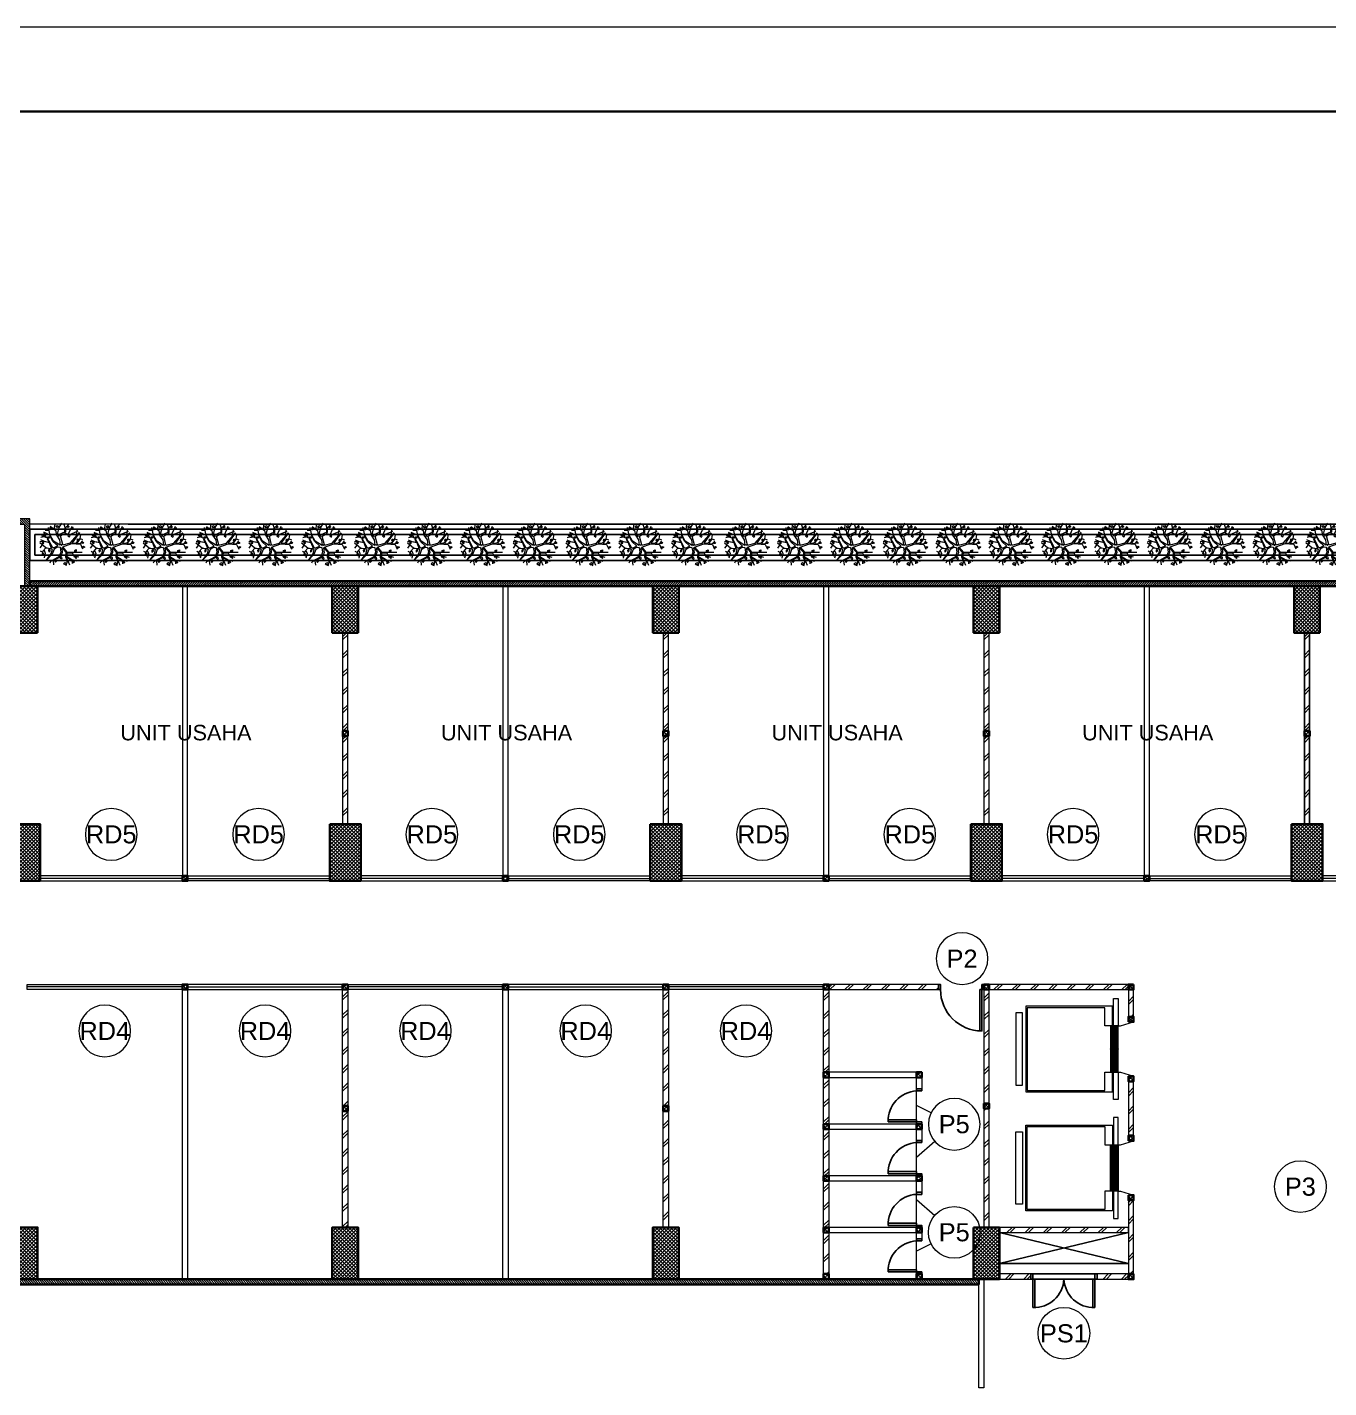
# Model space of a CAD drawing. Header units: millimetres. Extents: x -108 to 351, y -17 to 192.
# Drawn here: x 133.62 to 158.79, y 41 to 67.31 of the extents above; entities that cross this region are included whole.
import ezdxf
from ezdxf.enums import TextEntityAlignment as Align

# ---------------------------------------------------------------- set-up
doc = ezdxf.new("R2010")
doc.units = ezdxf.units.MM
for name, color, linetype, lineweight in [('ars', 11, 'Continuous', 0), ('ars @ 1', 11, 'Continuous', 0), ('KOL', 1, 'Continuous', 30), ('KOLOM', 4, 'Continuous', 9), ('KOP', 7, 'Continuous', 20), ('KOP GARIS', 1, 'Continuous', 30), ('lan', 7, 'Continuous', 15), ('LIFT', 15, 'Continuous', 15), ('NOT', 7, 'Continuous', 20), ('POHON', 62, 'Continuous', 5), ('tem', 5, 'Continuous', 20)]:
    doc.layers.add(name, color=color, linetype=linetype, lineweight=lineweight)
doc.layers.add('Kusen', color=30, linetype='Continuous')
doc.styles.add('ATTR', font='romans.shx', dxfattribs={"width": 0.8, "height": 0.56})
doc.styles.add('S', font='simplex', dxfattribs={"width": 0.75})
doc.styles.get("Standard").update_dxf_attribs({"font": 'arial.ttf'})
pattern_1 = [(45, (0, -5), (-0.03535534, 0.03535534), []), (135, (0, -5), (-0.03535534, -0.03535534), [])]
pattern_2 = [(45, (1589.31912, -394.5002), (-0.176776695, 0.176776695), []), (45, (1589.38162, -394.5002), (-0.176776695, 0.176776695), [])]
pattern_3 = [(225, (0.53441, 57.94927), (0.1767767, -0.1767767), []), (225, (0.47191, 57.94927), (0.1767767, -0.1767767), [])]
pattern_4 = [(45, (0, 0), (-0.1767767, 0.1767767), []), (45, (0.0625, 0), (-0.1767767, 0.1767767), [])]

# ---------------------------------------------------------------- blocks, each defined once
blk = doc.blocks.new('k1')
at = {"layer": 'ars'}
h = blk.add_hatch(dxfattribs=at)
h.set_pattern_fill('_USER', color=256, scale=0.05, angle=45, double=1, pattern_type=0)
h.set_pattern_definition(pattern_1)
h.paths.add_polyline_path([(-0.3, -0.55), (0.3, -0.55), (0.3, 0.55), (-0.3, 0.55)])
at = {"layer": 'KOL'}
blk.add_lwpolyline([(-0.3, -0.55), (0.3, -0.55), (0.3, 0.55), (-0.3, 0.55)], close=True, dxfattribs=at)
blk = doc.blocks.new('k2')
at = {"layer": 'ars'}
h = blk.add_hatch(dxfattribs=at)
h.set_pattern_fill('_USER', color=256, scale=0.05, angle=45, double=1, pattern_type=0)
h.set_pattern_definition(pattern_1)
h.paths.add_polyline_path([(-0.25, -0.5), (0.25, -0.5), (0.25, 0.5), (-0.25, 0.5)])
at = {"layer": 'KOL'}
blk.add_lwpolyline([(-0.25, -0.5), (0.25, -0.5), (0.25, 0.5), (-0.25, 0.5)], close=True, dxfattribs=at)
blk = doc.blocks.new('k3')
at = {"layer": 'ars'}
h = blk.add_hatch(dxfattribs=at)
h.set_pattern_fill('_USER', color=256, scale=0.05, angle=45, double=1, pattern_type=0)
h.set_pattern_definition([(45, (0, -5.05), (-0.03535534, 0.03535534), []), (135, (0, -5.05), (-0.03535534, -0.03535534), [])])
h.paths.add_polyline_path([(-0.25, -0.45), (0.25, -0.45), (0.25, 0.45), (-0.25, 0.45)])
at = {"layer": 'KOL'}
blk.add_lwpolyline([(-0.25, -0.45), (0.25, -0.45), (0.25, 0.45), (-0.25, 0.45)], close=True, dxfattribs=at)
blk = doc.blocks.new('bola-3')
at = {"layer": 'POHON'}
for p, q in [((-1.31, 1.47), (-1.72, 1.49)), ((-1.21, 1.01), (-1.38, 1.8)), ((-1.2, 1.91), (-0.65, 1.5)), ((-0.8, 1.61), (-0.7, 2.14)), ((-0.65, 1.5), (-0.57, 1.01)), ((-0.32, 1.8), (-0.47, 1.24)), ((-0.05, 2.25), (-0.32, 1.8)), ((0.18, 2.23), (0.33, 1.73)), ((0.31, 1.34), (0.33, 1.77)), ((0.36, 1.79), (0.37, 1.33)), ((0.39, 1.79), (0.73, 2.12)), ((0.69, 1.12), (1.06, 1.93)), ((0.75, 1.04), (1.69, 1.43)), ((1.55, 1.59), (1.47, 0.89)), ((-1.65, -0.31), (-2.28, 0.2)), ((-1.84, 0.34), (-2.27, 0.32)), ((-2.05, 0), (-2.27, -0.31)), ((-2.2, 0.55), (-1.82, 0.37)), ((-1.83, 0.82), (-2.16, 0.74)), ((-1.47, 0.67), (-2.06, 0.94)), ((-1.25, 1.01), (-1.87, 1.29)), ((-1.87, 1.27), (-1.62, 0.76)), ((-1.28, 0.22), (-1.84, 0.34)), ((-1.82, 0.37), (-1.35, 0.29)), ((-0.94, -0.31), (-1.47, 0.67)), ((-1.36, 0.34), (-1.47, 0.57)), ((-1.35, 0.29), (-1.36, 0.34)), ((-1.06, -0.37), (-1.28, 0.22)), ((-0.92, 0.36), (-1.25, 1.01)), ((-0.87, 0.39), (-1.21, 1.01)), ((-0.41, -0.1), (-0.92, 0.36)), ((-0.17, -0.05), (-0.87, 0.39)), ((-0.57, 1.01), (-0.24, 0.53)), ((-0.47, 1.24), (-0.44, 1.1)), ((-0.44, 1.1), (-0.28, 0.89)), ((-0.28, 0.89), (-0.25, 1.1)), ((-0.25, 1.1), (0.3, 1.34)), ((-0.24, 0.53), (-0.17, -0.03)), ((-0.15, 0.92), (0.18, 1.12)), ((0.08, 0.02), (-0.15, 0.92)), ((0.08, -0.21), (1.04, 0.13)), ((0.09, 0), (0.88, 0.2)), ((0.18, 1.12), (0.75, 1.04)), ((0.37, 1.33), (0.26, 1.2)), ((0.27, 1.2), (0.69, 1.12)), ((0.88, 0.2), (1.81, 1.27)), ((1.04, 0.13), (1.92, 0.07)), ((1.81, 1.26), (1.06, 0.22)), ((1.06, 0.22), (1.46, 0.18)), ((1.46, 0.18), (1.87, 0.64)), ((1.87, 0.64), (1.55, 0.18)), ((1.55, 0.16), (1.91, 0.13)), ((1.88, 0.64), (1.94, 1.04)), ((1.88, 0.64), (2.13, 0.55)), ((1.91, 0.13), (2.16, 0.41)), ((1.92, 0.07), (2.14, -0.42)), ((-2, -0.77), (-2.19, -0.67)), ((-1.95, -0.67), (-2.05, -0.98)), ((-1.65, -0.31), (-1.95, -0.67)), ((-1.84, -0.56), (-1.71, -0.86)), ((-1.71, -0.86), (-1.83, -1.35)), ((-0.98, -0.47), (-1.65, -0.31)), ((-1.64, -0.31), (-1.06, -0.37)), ((-1.62, -1.62), (-1.1, -0.91)), ((-1.01, -0.97), (-1.62, -1.6)), ((-0.28, -1.21), (-1.18, -1.71)), ((-0.21, -1.3), (-1.18, -1.72)), ((-1.09, -0.91), (-0.98, -0.47)), ((-0.81, -0.45), (-1.01, -0.97)), ((-0.83, -0.31), (-0.94, -0.31)), ((-0.41, -0.12), (-0.83, -0.31)), ((-0.52, -0.28), (-0.81, -0.45)), ((-0.19, -0.24), (-0.52, -0.28)), ((-0.11, -0.75), (-0.28, -1.21)), ((0.03, -0.81), (-0.21, -1.3)), ((-0.19, -0.24), (-0.11, -0.75)), ((-0.02, -0.26), (0.41, -0.75)), ((-0.02, -0.28), (0.03, -0.81)), ((0.08, -0.23), (0.51, -0.74)), ((0.41, -0.75), (0.37, -1.25)), ((0.37, -1.25), (0.56, -1.67)), ((0.44, -1.25), (0.78, -2.06)), ((0.45, -1.27), (1.03, -1.57)), ((0.52, -0.84), (0.47, -1.18)), ((0.47, -1.18), (1.03, -1.53)), ((0.51, -0.74), (2.08, -0.74)), ((0.52, -0.84), (1.06, -0.82)), ((1.06, -0.82), (1.29, -1.28)), ((1.19, -1.09), (1.73, -1.25)), ((-1.18, -1.72), (-1.25, -1.88)), ((-0.9, -1.62), (-0.85, -2.08)), ((0.56, -1.67), (0.42, -2.18)), ((1.03, -1.53), (1.54, -1.65)), ((1.03, -1.57), (1.06, -1.94))]:
    blk.add_line(p, q, dxfattribs=at)
for points in [[(-1.23, 1.8), (-1.27, 1.66), (-1.14, 1.57), (-1.1, 1.71)], [(-0.43, 1.97), (-0.64, 1.91), (-0.5, 1.81), (-0.31, 1.84)], [(0.49, 1.88), (0.64, 1.95), (0.74, 1.86), (0.61, 1.79)], [(1.16, 1.78), (1, 1.73), (1, 1.6), (1.16, 1.62)], [(-1.9, 0.32), (-2.05, 0.25), (-2, 0.11), (-1.87, 0.2)], [(-1.73, 1.01), (-1.89, 1.06), (-1.98, 0.96), (-1.84, 0.9)], [(-1.44, 0.68), (-1.44, 0.83), (-1.27, 0.83), (-1.3, 0.7)], [(0, 0.02), (-0.07, 0), (-0.08, -0.05), (-0.03, -0.03)], [(0.69, 1.05), (0.62, 0.94), (0.79, 0.81), (0.85, 0.96)], [(1.67, 0.41), (1.59, 0.48), (1.62, 0.61), (1.71, 0.59)], [(2.03, 0.16), (2.08, 0.25), (2.25, 0.25), (2.17, 0.15)], [(-1.87, -0.88), (-1.98, -0.98), (-1.94, -1.11), (-1.83, -1.04)], [(-1.24, -0.45), (-1.37, -0.54), (-1.36, -0.72), (-1.22, -0.61)], [(-0.17, -1.26), (-0.17, -1.37), (-0.1, -1.42), (0.04, -1.42), (0.01, -1.28), (-0.07, -1.26)], [(1.32, -0.71), (1.32, -0.58), (1.48, -0.49), (1.48, -0.64)], [(1.43, -1.18), (1.38, -1.29), (1.48, -1.4), (1.53, -1.29)], [(2.1, -0.23), (2.24, -0.14), (2.35, -0.23), (2.22, -0.31)], [(-0.67, -1.53), (-0.75, -1.64), (-0.65, -1.79), (-0.53, -1.66)], [(0.48, -1.92), (0.35, -1.84), (0.16, -1.95), (0.33, -2.03)], [(1.07, -1.75), (1.17, -1.68), (1.29, -1.79), (1.19, -1.86)]]:
    blk.add_lwpolyline(points, close=True, dxfattribs=at)
at = {"layer": 'POHON', "style": 'ATTR', "width": 0.8, "flags": 9}
blk.add_attdef('ESTCODE', (-0.07, 0), '', height=0.00000926, dxfattribs=at)
blk = doc.blocks.new('K 10.10')
at = {"layer": 'ars'}
h = blk.add_hatch(dxfattribs=at)
h.set_pattern_fill('_USER', color=256, scale=0.05, angle=45, double=1, pattern_type=0)
h.set_pattern_definition([(45, (0, 0), (-0.035355339, 0.035355339), []), (135, (0, 0), (-0.035355339, -0.035355339), [])])
h.paths.add_polyline_path([(1560.538, 1380.407), (1560.638, 1380.407), (1560.638, 1380.507), (1560.538, 1380.507)])
at = {"layer": 'KOL'}
blk.add_lwpolyline([(1560.538, 1380.407), (1560.638, 1380.407), (1560.638, 1380.507), (1560.538, 1380.507)], close=True, dxfattribs=at)
blk = doc.blocks.new('LIFT PENUMPANG')
at = {"layer": 'LIFT'}
for points in [[(-0.705, 1.955), (-0.705, 1.83), (0.695, 1.83), (0.695, 1.955)], [(-0.835, 1.765), (-0.835, 0.085), (0.825, 0.085), (0.825, 1.765)], [(-0.805, 1.735), (-0.805, 0.235), (-0.455, 0.235), (-0.455, 0.085), (0.445, 0.085), (0.445, 0.235), (0.795, 0.235), (0.795, 1.735)], [(-0.455, 0.085), (0.445, 0.085), (0.445, 0.125), (-0.455, 0.125)], [(-0.455, 0.105), (0.445, 0.105), (0.445, 0.125), (-0.455, 0.125)], [(-0.455, 0.025), (0.445, 0.025), (0.445, 0.065), (-0.455, 0.065)], [(-0.455, 0.045), (0.445, 0.045), (0.445, 0.065), (-0.455, 0.065)], [(-0.455, -0.02), (0.445, -0.02), (0.445, 0.02), (-0.455, 0.02)], [(-0.455, 0), (0.445, 0), (0.445, 0.02), (-0.455, 0.02)], [(-0.01, 0.125), (0, 0.125), (0, 0.085), (-0.01, 0.085)], [(-0.01, 0.065), (0, 0.065), (0, 0.025), (-0.01, 0.025)], [(-0.01, 0.02), (0, 0.02), (0, -0.02), (-0.01, -0.02)]]:
    blk.add_lwpolyline(points, close=True, dxfattribs=at)
for points in [[(-0.455, -0.02), (-0.98, -0.02), (-0.98, 0.065), (0.97, 0.065), (0.97, -0.02), (0.445, -0.02)], [(-0.455, -0.02), (-0.455, -0.065), (-0.53, -0.32)], [(0.445, -0.02), (0.445, -0.065), (0.52, -0.32)]]:
    blk.add_lwpolyline(points, dxfattribs=at)
at = {"layer": 'KOLOM', "extrusion": (0, 0, -1), "zscale": -1, "rotation": 270}
blk.add_blockref('K 10.10', (-1379.877, 1560.318), dxfattribs=at)
at = {"layer": 'KOLOM', "extrusion": (0, 0, -1), "xscale": -1, "zscale": -1, "rotation": 90}
blk.add_blockref('K 10.10', (1379.887, 1560.318), dxfattribs=at)
blk = doc.blocks.new('P.60')
at = {"layer": 'Kusen'}
for points in [[(1472.835, 997.535), (1472.875, 997.535), (1472.875, 997.435), (1472.835, 997.435)], [(1472.875, 996.885), (1472.915, 996.885), (1472.915, 997.435), (1472.875, 997.435)], [(1473.475, 997.535), (1473.515, 997.535), (1473.515, 997.435), (1473.475, 997.435)]]:
    blk.add_lwpolyline(points, close=True, dxfattribs=at)
blk.add_arc((1472.895, 997.466), 0.581, 268.0266, 356.9943, dxfattribs=at)
blk = doc.blocks.new('P.80')
at = {"layer": 'Kusen'}
for points in [[(-69.809, -74.837), (-69.769, -74.837), (-69.769, -74.037), (-69.809, -74.037)], [(-70.609, -74.937), (-70.569, -74.937), (-70.569, -74.837), (-70.609, -74.837)], [(-69.769, -74.937), (-69.729, -74.937), (-69.729, -74.837), (-69.769, -74.837)]]:
    blk.add_lwpolyline(points, close=True, dxfattribs=at)
blk.add_arc((-69.769, -74.837), 0.8, 90, 180, dxfattribs=at)
blk = doc.blocks.new('LANTAI-1')
at = {"layer": 'ars'}
h = blk.add_hatch(dxfattribs=at)
h.set_pattern_fill('ANSI31', color=256, scale=0.25, style=0)
h.set_pattern_definition([(135, (-24.432795, 57.124637), (0.02209709, 0.02209709), [])])
h.paths.add_polyline_path([(-29.643, 58.425), (-29.643, 58.325), (-24.533, 58.325), (-24.533, 57.125), (-24.433, 57.125), (-24.433, 58.425)])
h = blk.add_hatch(dxfattribs=at)
h.set_pattern_fill('ANSI31', color=256, scale=0.01, angle=180, style=0)
h.paths.add_polyline_path([(24.967, 57.125), (-24.433, 57.125), (-24.433, 57.225), (24.967, 57.225)])
h = blk.add_hatch(dxfattribs=at)
h.set_pattern_fill('TEMBOK', color=256, scale=0.25)
h.set_pattern_definition([(225, (56.0672, 51.34964), (0.1767767, -0.1767767), []), (225, (56.0047, 51.34964), (0.1767767, -0.1767767), [])])
h.paths.add_polyline_path([(-18.283, 56.225), (-18.383, 56.225), (-18.383, 54.325), (-18.283, 54.325)])
h = blk.add_hatch(dxfattribs=at)
h.set_pattern_fill('TEMBOK', color=256, scale=0.25)
h.set_pattern_definition([(225, (62.2672, 51.34964), (0.1767767, -0.1767767), []), (225, (62.2047, 51.34964), (0.1767767, -0.1767767), [])])
h.paths.add_polyline_path([(-12.083, 56.225), (-12.183, 56.225), (-12.183, 54.325), (-12.083, 54.325)])
h = blk.add_hatch(dxfattribs=at)
h.set_pattern_fill('TEMBOK', color=256, scale=0.25)
h.set_pattern_definition([(225, (68.4672, 51.34964), (0.1767767, -0.1767767), []), (225, (68.4047, 51.34964), (0.1767767, -0.1767767), [])])
h.paths.add_polyline_path([(-5.883, 56.225), (-5.983, 56.225), (-5.983, 54.325), (-5.883, 54.325)])
h = blk.add_hatch(dxfattribs=at)
h.set_pattern_fill('TEMBOK', color=256, scale=0.25)
h.set_pattern_definition([(225, (74.6672, 51.34964), (0.1767767, -0.1767767), []), (225, (74.6047, 51.34964), (0.1767767, -0.1767767), [])])
h.paths.add_polyline_path([(0.317, 56.225), (0.217, 56.225), (0.217, 54.325), (0.317, 54.325)])
h = blk.add_hatch(dxfattribs=at)
h.set_pattern_fill('TEMBOK', color=256, scale=0.25)
h.set_pattern_definition([(225, (56.0672, 53.24964), (0.1767767, -0.1767767), []), (225, (56.0047, 53.24964), (0.1767767, -0.1767767), [])])
h.paths.add_polyline_path([(-18.283, 54.225), (-18.383, 54.225), (-18.383, 52.525), (-18.283, 52.525)])
h = blk.add_hatch(dxfattribs=at)
h.set_pattern_fill('TEMBOK', color=256, scale=0.25)
h.set_pattern_definition([(225, (62.2672, 53.24964), (0.1767767, -0.1767767), []), (225, (62.2047, 53.24964), (0.1767767, -0.1767767), [])])
h.paths.add_polyline_path([(-12.083, 54.225), (-12.183, 54.225), (-12.183, 52.525), (-12.083, 52.525)])
h = blk.add_hatch(dxfattribs=at)
h.set_pattern_fill('TEMBOK', color=256, scale=0.25)
h.set_pattern_definition([(225, (68.4672, 53.24964), (0.1767767, -0.1767767), []), (225, (68.4047, 53.24964), (0.1767767, -0.1767767), [])])
h.paths.add_polyline_path([(-5.883, 54.225), (-5.983, 54.225), (-5.983, 52.525), (-5.883, 52.525)])
h = blk.add_hatch(dxfattribs=at)
h.set_pattern_fill('TEMBOK', color=256, scale=0.25)
h.set_pattern_definition([(225, (74.6672, 53.24964), (0.1767767, -0.1767767), []), (225, (74.6047, 53.24964), (0.1767767, -0.1767767), [])])
h.paths.add_polyline_path([(0.317, 54.225), (0.217, 54.225), (0.217, 52.525), (0.317, 52.525)])
h = blk.add_hatch(dxfattribs=at)
h.set_pattern_fill('ANSI31', color=256, scale=0.25, angle=180, style=0)
h.set_pattern_definition([(135, (-37.282793, 49.424637), (0.022097087, 0.022097087), [])])
h.paths.add_polyline_path([(-6.083, 43.625), (-37.183, 43.625), (-37.283, 43.625), (-37.283, 49.425), (-37.183, 49.425), (-37.183, 43.725), (-6.083, 43.725)])
h = blk.add_hatch(dxfattribs=at)
h.set_pattern_fill('TEMBOK', color=256, scale=0.25)
h.set_pattern_definition([(225, (56.0672, 52.87464), (0.1767767, -0.1767767), []), (225, (56.0047, 52.87464), (0.1767767, -0.1767767), [])])
h.paths.add_polyline_path([(-18.283, 47.075), (-18.383, 47.075), (-18.383, 49.325), (-18.283, 49.325)])
h = blk.add_hatch(dxfattribs=at)
h.set_pattern_fill('TEMBOK', color=256, scale=0.25)
h.set_pattern_definition([(225, (62.2672, 52.87464), (0.1767767, -0.1767767), []), (225, (62.2047, 52.87464), (0.1767767, -0.1767767), [])])
h.paths.add_polyline_path([(-12.083, 47.075), (-12.183, 47.075), (-12.183, 49.325), (-12.083, 49.325)])
h = blk.add_hatch(dxfattribs=at)
h.set_pattern_fill('TEMBOK', color=256, scale=0.25)
h.set_pattern_definition([(225, (-1.73263, 59.29965), (0.1767767, -0.1767767), []), (225, (-1.79513, 59.29965), (0.1767767, -0.1767767), [])])
h.paths.add_polyline_path([(-9.083, 49.325), (-9.083, 47.725), (-8.983, 47.725), (-8.983, 49.325)])
h = blk.add_hatch(dxfattribs=at)
h.set_pattern_fill('TEMBOK', color=256, scale=0.25)
h.set_pattern_definition([(225, (34.3672, 56.59965), (0.1767767, -0.1767767), []), (225, (34.3047, 56.59965), (0.1767767, -0.1767767), [])])
h.paths.add_polyline_path([(-8.983, 49.425), (-6.863, 49.425), (-6.863, 49.325), (-8.983, 49.325)])
h = blk.add_hatch(dxfattribs=at)
h.set_pattern_fill('TEMBOK', color=256, scale=0.25)
h.set_pattern_definition(pattern_4)
h.paths.add_polyline_path([(-5.983, 47.125), (-5.883, 47.125), (-5.883, 49.325), (-5.983, 49.325)])
h = blk.add_hatch(dxfattribs=at)
h.set_pattern_fill('TEMBOK', color=256, scale=0.25)
h.set_pattern_definition([(225, (-1.73263, 57.59962), (0.1767767, -0.1767767), []), (225, (-1.79513, 57.59962), (0.1767767, -0.1767767), [])])
h.paths.add_polyline_path([(-9.083, 47.625), (-9.083, 46.725), (-8.983, 46.725), (-8.983, 47.625)])
h = blk.add_hatch(dxfattribs=at)
h.set_pattern_fill('TEMBOK', color=256, scale=0.25)
h.set_pattern_definition(pattern_3)
h.paths.add_polyline_path([(-18.283, 44.725), (-18.383, 44.725), (-18.383, 46.975), (-18.283, 46.975)])
h = blk.add_hatch(dxfattribs=at)
h.set_pattern_fill('TEMBOK', color=256, scale=0.25)
h.set_pattern_definition(pattern_3)
h.paths.add_polyline_path([(-12.083, 44.725), (-12.183, 44.725), (-12.183, 46.975), (-12.083, 46.975)])
h = blk.add_hatch(dxfattribs=at)
h.set_pattern_fill('TEMBOK', color=256, scale=0.25)
h.set_pattern_definition(pattern_4)
h.paths.add_polyline_path([(-5.983, 44.725), (-5.883, 44.725), (-5.883, 47.025), (-5.983, 47.025)])
h = blk.add_hatch(dxfattribs=at)
h.set_pattern_fill('TEMBOK', color=256, scale=0.25)
h.set_pattern_definition([(225, (-1.73263, 56.59963), (0.1767767, -0.1767767), []), (225, (-1.79513, 56.59963), (0.1767767, -0.1767767), [])])
h.paths.add_polyline_path([(-9.083, 46.625), (-9.083, 45.725), (-8.983, 45.725), (-8.983, 46.625)])
h = blk.add_hatch(dxfattribs=at)
h.set_pattern_fill('TEMBOK', color=256, scale=0.25)
h.set_pattern_definition([(225, (-1.73263, 55.59963), (0.1767767, -0.1767767), []), (225, (-1.79513, 55.59963), (0.1767767, -0.1767767), [])])
h.paths.add_polyline_path([(-9.083, 45.625), (-9.083, 44.725), (-8.983, 44.725), (-8.983, 45.625)])
h = blk.add_hatch(dxfattribs=at)
h.set_pattern_fill('TEMBOK', color=256, scale=0.25)
h.set_pattern_definition([(225, (-1.73263, 54.59964), (0.1767767, -0.1767767), []), (225, (-1.79513, 54.59964), (0.1767767, -0.1767767), [])])
h.paths.add_polyline_path([(-9.083, 44.625), (-9.083, 43.825), (-8.983, 43.825), (-8.983, 44.625)])
at = {"layer": 'ars @ 1'}
h = blk.add_hatch(dxfattribs=at)
h.set_pattern_fill('TEMBOK', color=256, scale=0.25)
h.set_pattern_definition(pattern_2)
h.paths.add_polyline_path([(-3.188, 49.325), (-3.188, 49.425), (-5.883, 49.425), (-5.883, 49.325)])
h = blk.add_hatch(dxfattribs=at)
h.set_pattern_fill('TEMBOK', color=256, scale=0.25)
h.set_pattern_definition(pattern_2)
h.paths.add_polyline_path([(-3.088, 49.325), (-3.188, 49.325), (-3.188, 48.8), (-3.088, 48.8)])
h = blk.add_hatch(dxfattribs=at)
h.set_pattern_fill('TEMBOK', color=256, scale=0.25)
h.set_pattern_definition(pattern_2)
h.paths.add_polyline_path([(-3.088, 47.55), (-3.188, 47.55), (-3.188, 46.5), (-3.088, 46.5)])
h = blk.add_hatch(dxfattribs=at)
h.set_pattern_fill('TEMBOK', color=256, scale=0.25)
h.set_pattern_definition(pattern_2)
h.paths.add_polyline_path([(-3.088, 45.25), (-3.188, 45.25), (-3.188, 43.825), (-3.088, 43.825)])
h = blk.add_hatch(dxfattribs=at)
h.set_pattern_fill('TEMBOK', color=256, scale=0.25)
h.set_pattern_definition(pattern_2)
h.paths.add_polyline_path([(-3.188, 44.625), (-3.188, 44.725), (-5.683, 44.725), (-5.683, 44.625)])
h = blk.add_hatch(dxfattribs=at)
h.set_pattern_fill('TEMBOK', color=256, scale=0.25, style=0, double=1)
h.set_pattern_definition([(45, (1583.63632, -386.20818), (-0.176776695, 0.176776695), []), (45, (1583.69882, -386.20818), (-0.176776695, 0.176776695), [])])
h.paths.add_polyline_path([(-5.075, 43.725), (-5.075, 43.825), (-5.683, 43.825), (-5.683, 43.725)])
h = blk.add_hatch(dxfattribs=at)
h.set_pattern_fill('TEMBOK', color=256, scale=0.25, style=0, double=1)
h.set_pattern_definition([(45, (1585.52383, -386.20818), (-0.176776695, 0.176776695), []), (45, (1585.58633, -386.20818), (-0.176776695, 0.176776695), [])])
h.paths.add_polyline_path([(-3.188, 43.725), (-3.188, 43.825), (-3.795, 43.825), (-3.795, 43.725)])
for p, q in [((-24.433, 58.225), (24.967, 58.225)), ((-24.433, 57.625), (-24.433, 58.225)), ((-10.133, 58.325), (-22.533, 58.325)), ((-14.133, 58.225), (-22.533, 58.225)), ((24.967, 58.325), (-10.133, 58.325)), ((24.967, 58.225), (-10.133, 58.225)), ((-24.333, 58.125), (24.867, 58.125)), ((-24.333, 57.725), (-24.333, 58.125)), ((24.967, 57.625), (-24.433, 57.625)), ((24.867, 57.725), (-24.333, 57.725)), ((-5.683, 44.625), (-3.188, 44.025)), ((-3.188, 44.625), (-5.683, 44.025)), ((-5.683, 44.025), (-3.188, 44.025)), ((-3.835, 43.825), (-5.035, 43.825)), ((-3.875, 43.725), (-4.995, 43.725))]:
    blk.add_line(p, q)
at = {"layer": 'KOL'}
blk.add_lwpolyline([(24.967, 57.125), (-24.433, 57.125), (-24.433, 57.225), (24.967, 57.225)], close=True, dxfattribs=at)
blk.add_lwpolyline([(-6.083, 43.625), (-37.183, 43.625), (-37.283, 43.625), (-37.283, 49.425), (-37.183, 49.425), (-37.183, 43.725), (-6.083, 43.725), (-6.083, 43.625)], dxfattribs=at)
at = {"layer": 'Kusen'}
for points in [[(-5.075, 43.825), (-5.035, 43.825), (-5.035, 43.725), (-5.075, 43.725)], [(-5.035, 43.175), (-4.995, 43.175), (-4.995, 43.725), (-5.035, 43.725)], [(-3.835, 43.175), (-3.875, 43.175), (-3.875, 43.725), (-3.835, 43.725)], [(-3.795, 43.825), (-3.835, 43.825), (-3.835, 43.725), (-3.795, 43.725)]]:
    blk.add_lwpolyline(points, close=True, dxfattribs=at)
for centre, start, end in [((-5.015, 43.755), 268.0266, 356.9943), ((-3.855, 43.755), 183.0057, 271.9734)]:
    blk.add_arc(centre, 0.581, start, end, dxfattribs=at)
at = {"layer": 'lan'}
for p, q in [((-22.533, 58.325), (-24.433, 58.325)), ((-22.633, 58.225), (-24.433, 58.225)), ((-24.433, 57.625), (-23.632, 57.625)), ((-21.483, 51.475), (-24.233, 51.475)), ((-21.383, 51.475), (-18.633, 51.475)), ((-15.283, 51.475), (-18.033, 51.475)), ((-15.183, 51.475), (-12.433, 51.475)), ((-9.083, 51.475), (-11.833, 51.475)), ((-8.983, 51.475), (-6.233, 51.475)), ((-2.883, 51.475), (-5.633, 51.475)), ((-2.783, 51.475), (-0.033, 51.475)), ((3.317, 51.475), (0.567, 51.475)), ((-21.483, 49.375), (-24.483, 49.375)), ((-21.383, 49.375), (-18.383, 49.375)), ((-15.283, 49.375), (-18.283, 49.375)), ((-15.183, 49.375), (-12.183, 49.375)), ((-9.083, 49.375), (-12.083, 49.375)), ((-7.283, 46.805), (-7.283, 47.365)), ((-7.283, 45.805), (-7.283, 46.365)), ((-7.283, 44.805), (-7.283, 45.365)), ((-7.283, 43.865), (-7.283, 44.465))]:
    blk.add_line(p, q, dxfattribs=at)
for points in [[(-21.383, 57.125), (-21.483, 57.125), (-21.483, 51.525), (-21.383, 51.525)], [(-15.183, 57.125), (-15.283, 57.125), (-15.283, 51.525), (-15.183, 51.525)], [(-8.983, 57.125), (-9.083, 57.125), (-9.083, 51.525), (-8.983, 51.525)], [(-2.783, 57.125), (-2.883, 57.125), (-2.883, 51.525), (-2.783, 51.525)], [(-24.233, 51.525), (-24.233, 51.425), (-21.483, 51.425), (-21.483, 51.525)], [(-18.633, 51.525), (-18.633, 51.425), (-21.383, 51.425), (-21.383, 51.525)], [(-18.033, 51.525), (-18.033, 51.425), (-15.283, 51.425), (-15.283, 51.525)], [(-12.433, 51.525), (-12.433, 51.425), (-15.183, 51.425), (-15.183, 51.525)], [(-11.833, 51.525), (-11.833, 51.425), (-9.083, 51.425), (-9.083, 51.525)], [(-6.233, 51.525), (-6.233, 51.425), (-8.983, 51.425), (-8.983, 51.525)], [(-5.633, 51.525), (-5.633, 51.425), (-2.883, 51.425), (-2.883, 51.525)], [(-0.033, 51.525), (-0.033, 51.425), (-2.783, 51.425), (-2.783, 51.525)], [(0.567, 51.525), (0.567, 51.425), (3.317, 51.425), (3.317, 51.525)], [(-24.483, 49.325), (-24.483, 49.425), (-21.483, 49.425), (-21.483, 49.325)], [(-21.383, 43.725), (-21.483, 43.725), (-21.483, 49.325), (-21.383, 49.325)], [(-18.383, 49.325), (-18.383, 49.425), (-21.383, 49.425), (-21.383, 49.325)], [(-18.283, 49.325), (-18.283, 49.425), (-15.283, 49.425), (-15.283, 49.325)], [(-15.183, 43.725), (-15.283, 43.725), (-15.283, 49.325), (-15.183, 49.325)], [(-12.183, 49.325), (-12.183, 49.425), (-15.183, 49.425), (-15.183, 49.325)], [(-12.083, 49.325), (-12.083, 49.425), (-9.083, 49.425), (-9.083, 49.325)], [(-8.983, 47.625), (-7.283, 47.625), (-7.283, 47.725), (-8.983, 47.725)], [(-7.183, 47.405), (-7.283, 47.405), (-7.283, 47.625), (-7.183, 47.625)], [(-8.983, 46.625), (-7.283, 46.625), (-7.283, 46.725), (-8.983, 46.725)], [(-7.183, 46.405), (-7.283, 46.405), (-7.283, 46.625), (-7.183, 46.625)], [(-8.983, 45.625), (-7.283, 45.625), (-7.283, 45.725), (-8.983, 45.725)], [(-7.183, 45.405), (-7.283, 45.405), (-7.283, 45.625), (-7.183, 45.625)], [(-8.983, 44.625), (-7.283, 44.625), (-7.283, 44.725), (-8.983, 44.725)], [(-7.183, 44.505), (-7.283, 44.505), (-7.283, 44.625), (-7.183, 44.625)], [(-5.983, 43.725), (-5.983, 41.625), (-6.083, 41.625), (-6.083, 43.725)]]:
    blk.add_lwpolyline(points, close=True, dxfattribs=at)
at = {"layer": 'tem'}
for points in [[(-29.643, 58.425), (-29.643, 58.325), (-24.533, 58.325), (-24.533, 57.125), (-24.433, 57.125), (-24.433, 58.425)], [(-3.188, 49.325), (-3.188, 49.425), (-5.883, 49.425), (-5.883, 49.325)], [(-3.088, 49.325), (-3.188, 49.325), (-3.188, 48.8), (-3.088, 48.8)], [(-3.088, 47.55), (-3.188, 47.55), (-3.188, 46.5), (-3.088, 46.5)], [(-3.088, 45.25), (-3.188, 45.25), (-3.188, 43.825), (-3.088, 43.825)], [(-3.188, 44.625), (-3.188, 44.725), (-5.683, 44.725), (-5.683, 44.625)], [(-5.075, 43.725), (-5.075, 43.825), (-5.683, 43.825), (-5.683, 43.725)], [(-3.188, 43.725), (-3.188, 43.825), (-3.795, 43.825), (-3.795, 43.725)]]:
    blk.add_lwpolyline(points, close=True, dxfattribs=at)
at = {"layer": 'tem', "ltscale": 2}
for points in [[(-18.283, 56.225), (-18.383, 56.225), (-18.383, 54.325), (-18.283, 54.325)], [(-12.083, 56.225), (-12.183, 56.225), (-12.183, 54.325), (-12.083, 54.325)], [(-5.883, 56.225), (-5.983, 56.225), (-5.983, 54.325), (-5.883, 54.325)], [(0.217, 56.225), (0.317, 56.225), (0.317, 54.325), (0.217, 54.325)], [(0.317, 56.225), (0.217, 56.225), (0.217, 54.325), (0.317, 54.325)], [(-18.283, 54.225), (-18.383, 54.225), (-18.383, 52.525), (-18.283, 52.525)], [(-12.083, 54.225), (-12.183, 54.225), (-12.183, 52.525), (-12.083, 52.525)], [(-5.883, 54.225), (-5.983, 54.225), (-5.983, 52.525), (-5.883, 52.525)], [(0.217, 54.225), (0.317, 54.225), (0.317, 52.525), (0.217, 52.525)], [(0.317, 54.225), (0.217, 54.225), (0.217, 52.525), (0.317, 52.525)], [(-18.283, 47.075), (-18.383, 47.075), (-18.383, 49.325), (-18.283, 49.325)], [(-12.083, 47.075), (-12.183, 47.075), (-12.183, 49.325), (-12.083, 49.325)], [(-8.983, 47.725), (-9.083, 47.725), (-9.083, 49.325), (-8.983, 49.325)], [(-6.863, 49.325), (-6.863, 49.425), (-8.983, 49.425), (-8.983, 49.325)], [(-5.983, 47.125), (-5.883, 47.125), (-5.883, 49.325), (-5.983, 49.325)], [(-8.983, 46.725), (-9.083, 46.725), (-9.083, 47.625), (-8.983, 47.625)], [(-18.283, 44.725), (-18.383, 44.725), (-18.383, 46.975), (-18.283, 46.975)], [(-12.083, 44.725), (-12.183, 44.725), (-12.183, 46.975), (-12.083, 46.975)], [(-5.983, 44.725), (-5.883, 44.725), (-5.883, 47.025), (-5.983, 47.025)], [(-8.983, 45.725), (-9.083, 45.725), (-9.083, 46.625), (-8.983, 46.625)], [(-8.983, 44.725), (-9.083, 44.725), (-9.083, 45.625), (-8.983, 45.625)], [(-8.983, 43.825), (-9.083, 43.825), (-9.083, 44.625), (-8.983, 44.625)]]:
    blk.add_lwpolyline(points, close=True, dxfattribs=at)
at = {"rotation": 90}
blk.add_blockref('LIFT PENUMPANG', (-3.408, 48.18), dxfattribs=at)
at = {"xscale": -1, "rotation": 90}
blk.add_blockref('LIFT PENUMPANG', (-3.408, 45.87), dxfattribs=at)
at = {"layer": 'KOL', "xscale": -1}
for name, p in [('k3', (-24.533, 56.675)), ('k3', (-18.333, 56.675)), ('k3', (-12.133, 56.675)), ('k3', (-5.933, 56.675)), ('k3', (0.267, 56.675)), ('k2', (-24.533, 44.225)), ('k2', (-18.333, 44.225)), ('k2', (-12.133, 44.225))]:
    blk.add_blockref(name, p, dxfattribs=at)
at = {"layer": 'KOL', "xscale": -1, "rotation": 180}
for name, p in [('k1', (-24.533, 51.975)), ('k1', (-18.333, 51.975)), ('k1', (-12.133, 51.975)), ('k1', (-5.933, 51.975)), ('k1', (0.267, 51.975)), ('k2', (-5.933, 44.225))]:
    blk.add_blockref(name, p, dxfattribs=at)
at = {"layer": 'KOLOM', "extrusion": (0, 0, -1), "zscale": -1}
for p in [(-1542.256, -1326.182), (-1548.456, -1326.182), (-1554.656, -1326.182), (-1560.856, -1326.182)]:
    blk.add_blockref('K 10.10', p, dxfattribs=at)
at = {"layer": 'KOLOM', "extrusion": (0, 0, -1), "zscale": -1, "rotation": 180}
for p in [(1582.021, 1431.932), (1575.821, 1431.932), (1569.621, 1431.932), (1563.421, 1431.932), (1566.521, 1427.532)]:
    blk.add_blockref('K 10.10', p, dxfattribs=at)
at = {"layer": 'KOLOM', "extrusion": (0, 0, -1), "xscale": -1, "zscale": -1}
for p, rotation in [((1582.021, -1331.082), 359.9999999999999), ((1578.921, -1331.082), 359.9999999999999), ((1575.821, -1331.082), 359.9999999999999), ((1572.721, -1331.082), 359.9999999999999), ((1569.621, -1331.082), 359.9999999999999), ((1569.621, -1331.082), 359.9999999999999), ((-1554.656, 1429.832), 180), ((-1557.451, 1429.832), 180), ((1569.621, -1332.782), 359.9999999999999), ((1567.821, -1332.782), 359.9999999999999), ((-1542.256, 1427.482), 180), ((-1548.456, 1427.482), 180), ((1569.621, -1333.782), 359.9999999999999), ((1567.821, -1333.782), 359.9999999999999), ((1569.621, -1334.782), 359.9999999999999), ((1567.821, -1334.782), 359.9999999999999), ((1569.621, -1335.782), 359.9999999999999), ((1567.821, -1335.782), 359.9999999999999), ((1569.621, -1336.682), 359.9999999999999), ((1567.821, -1336.682), 359.9999999999999), ((-1557.451, 1424.232), 180)]:
    blk.add_blockref('K 10.10', p, dxfattribs=dict(at, rotation=rotation))
at = {"layer": 'Kusen', "xscale": -1}
for name, p, rotation in [('P.80', (63.747, -25.512), 180), ('P.60', (-1004.718, -1426.11), 270), ('P.60', (-1004.718, -1427.11), 270), ('P.60', (-1004.718, -1428.11), 270), ('P.60', (-1004.718, -1429.01), 270)]:
    blk.add_blockref(name, p, dxfattribs=dict(at, rotation=rotation))
at = {"layer": 'POHON', "linetype": 'ByBlock', "lineweight": -3, "xscale": 0.1875, "yscale": 0.1875, "zscale": 0.1875}
for p in [(-23.812, 57.925), (-22.838, 57.921), (-21.815, 57.921), (-20.793, 57.921), (-19.771, 57.921), (-18.749, 57.921), (-17.727, 57.921), (-16.704, 57.921), (-15.682, 57.921), (-14.66, 57.921), (-13.638, 57.921), (-12.615, 57.921), (-11.593, 57.921), (-10.571, 57.921), (-9.549, 57.921), (-8.526, 57.921), (-7.504, 57.921), (-6.482, 57.921), (-5.46, 57.921), (-4.44, 57.925), (-3.418, 57.925), (-2.396, 57.925), (-1.373, 57.925), (-0.351, 57.925), (0.671, 57.925)]:
    blk.add_blockref('bola-3', p, dxfattribs=at)
blk = doc.blocks.new('KOPA2-TPAK r')
at = {"layer": 'KOP'}
blk.add_lwpolyline([(0, 0), (59.4, 0), (59.4, 42.135), (0, 42.135)], close=True, dxfattribs=at)
at = {"layer": 'KOP GARIS'}
blk.add_lwpolyline([(0.815, 0.815), (58.585, 0.815), (58.585, 41.32), (0.815, 41.32)], close=True, dxfattribs=at)
at = {"layer": 'KOP'}
for p in [(51.864, 6.612), (51.864, 6.212), (51.864, 5.812)]:
    blk.add_attdef('JUDUL', p, '', height=0.25, dxfattribs=at)
for tag, p in [('SKALA', (51.816, 4.913)), ('SKALA', (51.816, 4.602)), ('SKALA', (51.816, 4.312)), ('AR-00', (57.749, 3.195))]:
    blk.add_attdef(tag, text='', height=0.172, dxfattribs=at).set_placement(p, align=Align.MIDDLE_CENTER)
blk = doc.blocks.new('NAV')
blk.add_circle((0, -0.4), 0.4)
at = {"style": 'S', "width": 0.75, "flags": 4}
blk.add_attdef('AV', text='', height=0.3, dxfattribs=at).set_placement((0, -0.4), align=Align.MIDDLE)

msp = doc.modelspace()

# ---------------------------------------------------------------- linework, layer by layer
at = {"layer": 'lan'}
for p, q in [((151.10367, 46.31507), (150.82386, 46.45574)), ((150.82386, 45.45575), (151.17385, 45.76152)), ((150.82386, 44.63575), (151.17385, 44.32998)), ((151.10367, 43.77643), (150.82386, 43.63575))]:
    msp.add_line(p, q, dxfattribs=at)

# ---------------------------------------------------------------- block references
at = {"color": 2}
msp.add_blockref('LANTAI-1', (158.10666, -0.62888), dxfattribs=at)
at = {"layer": 'KOP', "xscale": 2, "yscale": 2, "zscale": 2}
msp.add_blockref('KOPA2-TPAK r', (109.83958, -16.96472), dxfattribs=at)
at = {"layer": 'NOT'}
ref = msp.add_blockref('NAV', (135.24886, 51.19575), dxfattribs=dict(at, xscale=-1.25, yscale=1.25, zscale=1.25, rotation=180))
ref.add_attrib('AV', 'RD5', dxfattribs={"layer": '0', "height": 0.35, "flags": 4}).set_placement((135.24886, 51.69575), align=Align.MIDDLE)
ref = msp.add_blockref('NAV', (138.09886, 51.19575), dxfattribs=dict(at, xscale=-1.25, yscale=1.25, zscale=1.25, rotation=180))
ref.add_attrib('AV', 'RD5', dxfattribs={"layer": '0', "height": 0.35, "flags": 4}).set_placement((138.09886, 51.69575), align=Align.MIDDLE)
ref = msp.add_blockref('NAV', (141.44886, 51.19575), dxfattribs=dict(at, xscale=-1.25, yscale=1.25, zscale=1.25, rotation=180))
ref.add_attrib('AV', 'RD5', dxfattribs={"layer": '0', "height": 0.35, "flags": 4}).set_placement((141.44886, 51.69575), align=Align.MIDDLE)
ref = msp.add_blockref('NAV', (144.29886, 51.19575), dxfattribs=dict(at, xscale=-1.25, yscale=1.25, zscale=1.25, rotation=180))
ref.add_attrib('AV', 'RD5', dxfattribs={"layer": '0', "height": 0.35, "flags": 4}).set_placement((144.29886, 51.69575), align=Align.MIDDLE)
ref = msp.add_blockref('NAV', (147.8416, 51.19575), dxfattribs=dict(at, xscale=-1.25, yscale=1.25, zscale=1.25, rotation=180))
ref.add_attrib('AV', 'RD5', dxfattribs={"layer": '0', "height": 0.35, "flags": 4}).set_placement((147.8416, 51.69575), align=Align.MIDDLE)
ref = msp.add_blockref('NAV', (150.6916, 51.19575), dxfattribs=dict(at, xscale=-1.25, yscale=1.25, zscale=1.25, rotation=180))
ref.add_attrib('AV', 'RD5', dxfattribs={"layer": '0', "height": 0.35, "flags": 4}).set_placement((150.6916, 51.69575), align=Align.MIDDLE)
ref = msp.add_blockref('NAV', (153.84886, 51.19575), dxfattribs=dict(at, xscale=-1.25, yscale=1.25, zscale=1.25, rotation=180))
ref.add_attrib('AV', 'RD5', dxfattribs={"layer": '0', "height": 0.35, "flags": 4}).set_placement((153.84886, 51.69575), align=Align.MIDDLE)
ref = msp.add_blockref('NAV', (156.69886, 51.19575), dxfattribs=dict(at, xscale=-1.25, yscale=1.25, zscale=1.25, rotation=180))
ref.add_attrib('AV', 'RD5', dxfattribs={"layer": '0', "height": 0.35, "flags": 4}).set_placement((156.69886, 51.69575), align=Align.MIDDLE)
ref = msp.add_blockref('NAV', (151.70285, 48.79585), dxfattribs=dict(at, xscale=-1.25, yscale=1.25, zscale=1.25, rotation=180))
ref.add_attrib('AV', 'P2', dxfattribs={"layer": '0', "height": 0.35, "flags": 4}).set_placement((151.70285, 49.29585), align=Align.MIDDLE)
ref = msp.add_blockref('NAV', (135.12386, 47.39577), dxfattribs=dict(at, xscale=-1.25, yscale=1.25, zscale=1.25, rotation=180))
ref.add_attrib('AV', 'RD4', dxfattribs={"layer": '0', "height": 0.35, "flags": 4}).set_placement((135.12386, 47.89577), align=Align.MIDDLE)
ref = msp.add_blockref('NAV', (138.22386, 47.39577), dxfattribs=dict(at, xscale=-1.25, yscale=1.25, zscale=1.25, rotation=180))
ref.add_attrib('AV', 'RD4', dxfattribs={"layer": '0', "height": 0.35, "flags": 4}).set_placement((138.22386, 47.89577), align=Align.MIDDLE)
ref = msp.add_blockref('NAV', (141.32386, 47.39577), dxfattribs=dict(at, xscale=-1.25, yscale=1.25, zscale=1.25, rotation=180))
ref.add_attrib('AV', 'RD4', dxfattribs={"layer": '0', "height": 0.35, "flags": 4}).set_placement((141.32386, 47.89577), align=Align.MIDDLE)
ref = msp.add_blockref('NAV', (144.42386, 47.39577), dxfattribs=dict(at, xscale=-1.25, yscale=1.25, zscale=1.25, rotation=180))
ref.add_attrib('AV', 'RD4', dxfattribs={"layer": '0', "height": 0.35, "flags": 4}).set_placement((144.42386, 47.89577), align=Align.MIDDLE)
ref = msp.add_blockref('NAV', (147.52386, 47.39577), dxfattribs=dict(at, xscale=-1.25, yscale=1.25, zscale=1.25, rotation=180))
ref.add_attrib('AV', 'RD4', dxfattribs={"layer": '0', "height": 0.35, "flags": 4}).set_placement((147.52386, 47.89577), align=Align.MIDDLE)
ref = msp.add_blockref('NAV', (151.55039, 45.59048), dxfattribs=dict(at, xscale=-1.25, yscale=1.25, zscale=1.25, rotation=180))
ref.add_attrib('AV', 'P5', dxfattribs={"layer": '0', "height": 0.35, "flags": 4}).set_placement((151.55039, 46.09048), align=Align.MIDDLE)
ref = msp.add_blockref('NAV', (158.24386, 44.38576), dxfattribs=dict(at, xscale=1.25, yscale=1.25, zscale=1.25, rotation=180))
ref.add_attrib('AV', 'P3', dxfattribs={"layer": '0', "height": 0.35, "flags": 4}).set_placement((158.24386, 44.88576), align=Align.MIDDLE)
ref = msp.add_blockref('NAV', (151.55039, 44.50101), dxfattribs=dict(at, xscale=1.25, yscale=1.25, zscale=1.25))
ref.add_attrib('AV', 'P5', dxfattribs={"layer": '0', "height": 0.35, "flags": 4}).set_placement((151.55039, 44.00101), align=Align.MIDDLE)
ref = msp.add_blockref('NAV', (153.67137, 41.54899), dxfattribs=dict(at, xscale=1.25, yscale=1.25, zscale=1.25, rotation=180))
ref.add_attrib('AV', 'PS1', dxfattribs={"layer": '0', "height": 0.35, "flags": 4}).set_placement((153.67137, 42.04899), align=Align.MIDDLE)

# ---------------------------------------------------------------- texts
at = {"layer": 'NOT', "char_height": 0.3, "attachment_point": 1}
for insert in [(135.34617, 53.81518), (141.54617, 53.81518), (147.93891, 53.81518), (153.94617, 53.81518)]:
    msp.add_mtext_dynamic_manual_height_columns('\\pi0.077964;UNIT USAHA', width=2.6617262, gutter_width=1, heights=[0], dxfattribs=dict(at, insert=insert))

doc.saveas('drawing.dxf')
